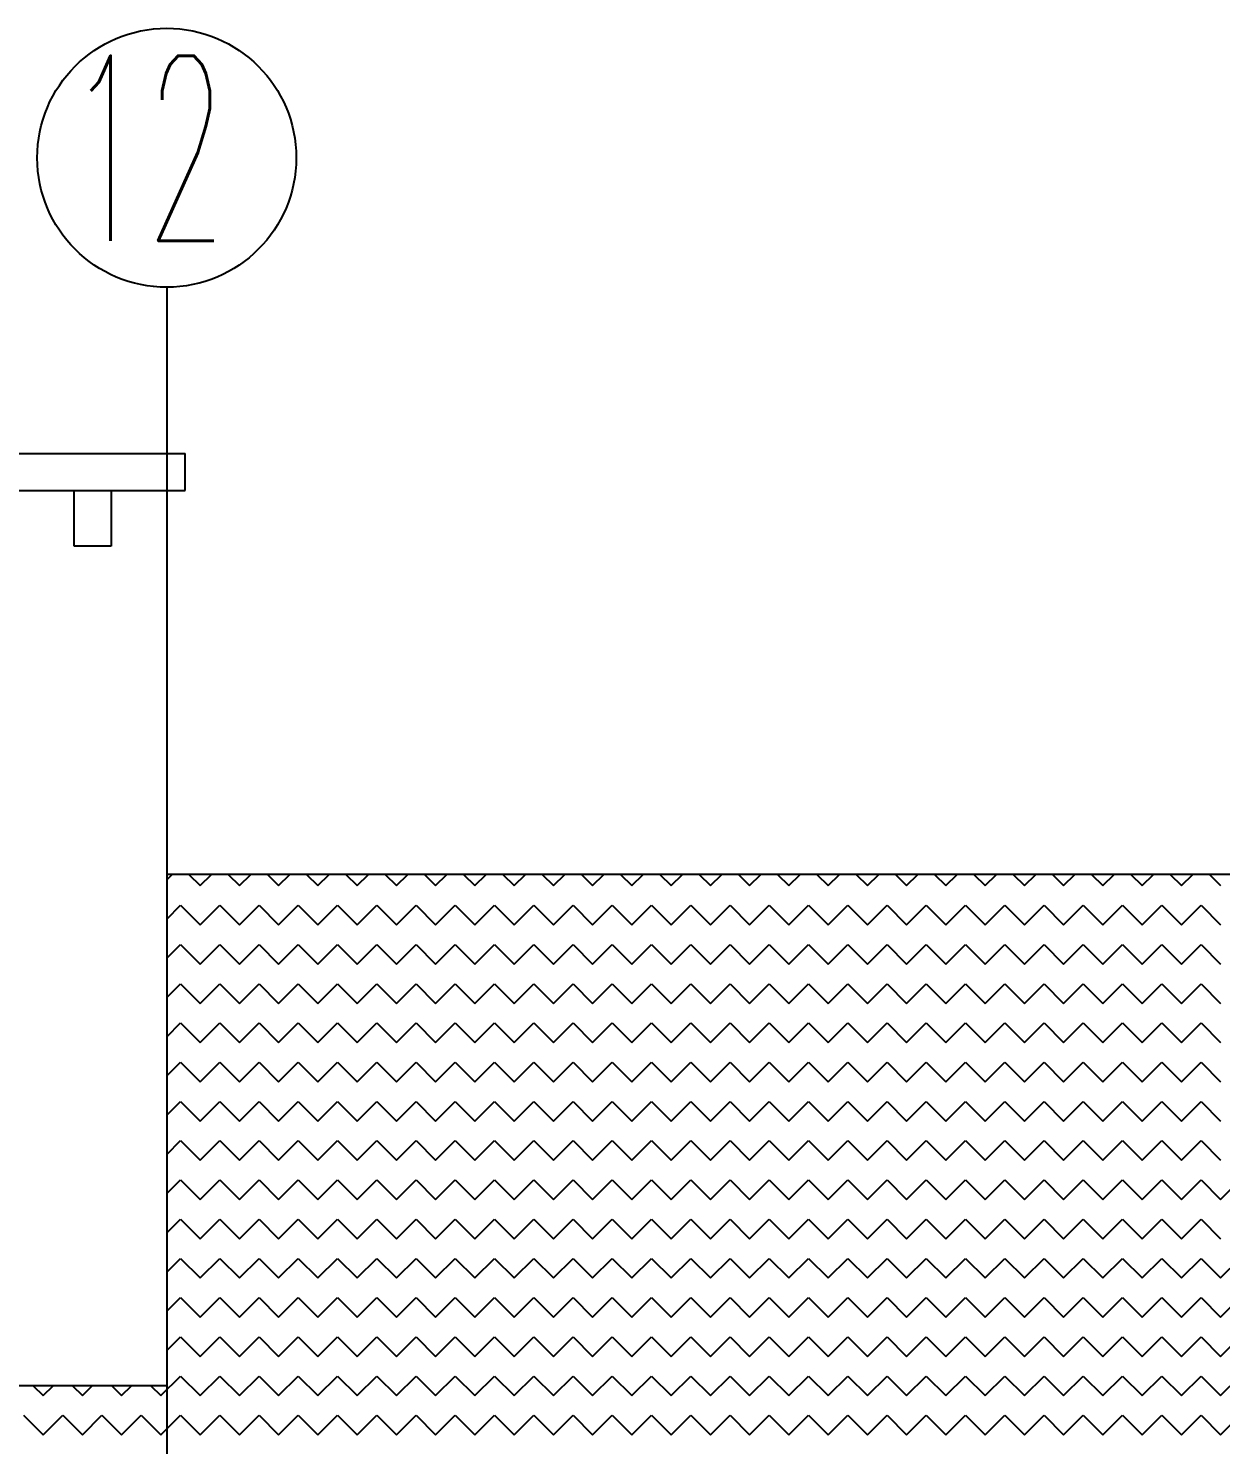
# Model space of a CAD drawing. Extents: x 78 to 306, y -397 to 18.
# Drawn here: x 279.4607 to 279.5251, y -396.3581 to -396.2816 of the extents above; entities that cross this region are included whole.
import ezdxf

# ---------------------------------------------------------------- set-up
doc = ezdxf.new("R2010")
doc.units = 0
doc.header["$LTSCALE"] = 0.5
doc.header["$MEASUREMENT"] = 0
doc.linetypes.add('DASHDOT2', pattern=[0.5, 0.25, -0.125, 0, -0.125])
for name, color, linetype in [('AKS', 5, 'DASHDOT2'), ('KAPI', 1, 'CONTINUOUS'), ('KOLON', 4, 'CONTINUOUS'), ('TARAMA', 8, 'CONTINUOUS'), ('TEFRIS', 11, 'CONTINUOUS')]:
    doc.layers.add(name, color=color, linetype=linetype)
doc.styles.add('OLCU', font='romans.shx', dxfattribs={"width": 0.6, "height": 0.125})

msp = doc.modelspace()

# ---------------------------------------------------------------- linework, layer by layer
at = {"layer": 'AKS'}
msp.add_line((279.468144, -396.29556), (279.468144, -396.94956), dxfattribs=at)
at = {"layer": 'KAPI', "ltscale": 1.4}
for p, q in [((279.459144, -396.30456), (279.469144, -396.30456)), ((279.469144, -396.30656), (279.469144, -396.30456)), ((279.459144, -396.30656), (279.469144, -396.30656)), ((279.463144, -396.30956), (279.463144, -396.30656)), ((279.465144, -396.30656), (279.465144, -396.30956)), ((279.468144, -396.30656), (279.468144, -396.35496)), ((279.465144, -396.30956), (279.463144, -396.30956)), ((279.583144, -396.32731), (279.468144, -396.32731)), ((279.468144, -396.35496), (279.460144, -396.35496))]:
    msp.add_line(p, q, dxfattribs=at)
at = {"layer": 'TARAMA', "ltscale": 1.4}
for p, q in [((279.468144, -396.327604), (279.468438, -396.32731)), ((279.469338, -396.32731), (279.469949, -396.32792)), ((279.469949, -396.32792), (279.470559, -396.32731)), ((279.47146, -396.32731), (279.47207, -396.32792)), ((279.47207, -396.32792), (279.47268, -396.32731)), ((279.473581, -396.32731), (279.474191, -396.32792)), ((279.474191, -396.32792), (279.474802, -396.32731)), ((279.475702, -396.32731), (279.476313, -396.32792)), ((279.476313, -396.32792), (279.476923, -396.32731)), ((279.477824, -396.32731), (279.478434, -396.32792)), ((279.478434, -396.32792), (279.479044, -396.32731)), ((279.479945, -396.32731), (279.480555, -396.32792)), ((279.480555, -396.32792), (279.481166, -396.32731)), ((279.482066, -396.32731), (279.482677, -396.32792)), ((279.482677, -396.32792), (279.483287, -396.32731)), ((279.484188, -396.32731), (279.484798, -396.32792)), ((279.484798, -396.32792), (279.485408, -396.32731)), ((279.486309, -396.32731), (279.486919, -396.32792)), ((279.486919, -396.32792), (279.48753, -396.32731)), ((279.48843, -396.32731), (279.489041, -396.32792)), ((279.489041, -396.32792), (279.489651, -396.32731)), ((279.490551, -396.32731), (279.491162, -396.32792)), ((279.491162, -396.32792), (279.491772, -396.32731)), ((279.492673, -396.32731), (279.493283, -396.32792)), ((279.493283, -396.32792), (279.493893, -396.32731)), ((279.494794, -396.32731), (279.495404, -396.32792)), ((279.495404, -396.32792), (279.496015, -396.32731)), ((279.496915, -396.32731), (279.497526, -396.32792)), ((279.497526, -396.32792), (279.498136, -396.32731)), ((279.499037, -396.32731), (279.499647, -396.32792)), ((279.499647, -396.32792), (279.500257, -396.32731)), ((279.501158, -396.32731), (279.501768, -396.32792)), ((279.501768, -396.32792), (279.502379, -396.32731)), ((279.503279, -396.32731), (279.50389, -396.32792)), ((279.50389, -396.32792), (279.5045, -396.32731)), ((279.505401, -396.32731), (279.506011, -396.32792)), ((279.506011, -396.32792), (279.506621, -396.32731)), ((279.507522, -396.32731), (279.508132, -396.32792)), ((279.508132, -396.32792), (279.508743, -396.32731)), ((279.509643, -396.32731), (279.510254, -396.32792)), ((279.510254, -396.32792), (279.510864, -396.32731)), ((279.511765, -396.32731), (279.512375, -396.32792)), ((279.512375, -396.32792), (279.512985, -396.32731)), ((279.513886, -396.32731), (279.514496, -396.32792)), ((279.514496, -396.32792), (279.515107, -396.32731)), ((279.516007, -396.32731), (279.516618, -396.32792)), ((279.516618, -396.32792), (279.517228, -396.32731)), ((279.518129, -396.32731), (279.518739, -396.32792)), ((279.518739, -396.32792), (279.519349, -396.32731)), ((279.52025, -396.32731), (279.52086, -396.32792)), ((279.52086, -396.32792), (279.521471, -396.32731)), ((279.522371, -396.32731), (279.522982, -396.32792)), ((279.522982, -396.32792), (279.523592, -396.32731)), ((279.524493, -396.32731), (279.525103, -396.32792)), ((279.468144, -396.329725), (279.468888, -396.328981)), ((279.468888, -396.328981), (279.469949, -396.330042)), ((279.469949, -396.330042), (279.471009, -396.328981)), ((279.471009, -396.328981), (279.47207, -396.330042)), ((279.47207, -396.330042), (279.473131, -396.328981)), ((279.473131, -396.328981), (279.474191, -396.330042)), ((279.474191, -396.330042), (279.475252, -396.328981)), ((279.475252, -396.328981), (279.476313, -396.330042)), ((279.476313, -396.330042), (279.477373, -396.328981)), ((279.477373, -396.328981), (279.478434, -396.330042)), ((279.478434, -396.330042), (279.479495, -396.328981)), ((279.479495, -396.328981), (279.480555, -396.330042)), ((279.480555, -396.330042), (279.481616, -396.328981)), ((279.481616, -396.328981), (279.482677, -396.330042)), ((279.482677, -396.330042), (279.483737, -396.328981)), ((279.483737, -396.328981), (279.484798, -396.330042)), ((279.484798, -396.330042), (279.485859, -396.328981)), ((279.485859, -396.328981), (279.486919, -396.330042)), ((279.486919, -396.330042), (279.48798, -396.328981)), ((279.48798, -396.328981), (279.489041, -396.330042)), ((279.489041, -396.330042), (279.490101, -396.328981)), ((279.490101, -396.328981), (279.491162, -396.330042)), ((279.491162, -396.330042), (279.492222, -396.328981)), ((279.492222, -396.328981), (279.493283, -396.330042)), ((279.493283, -396.330042), (279.494344, -396.328981)), ((279.494344, -396.328981), (279.495404, -396.330042)), ((279.495404, -396.330042), (279.496465, -396.328981)), ((279.496465, -396.328981), (279.497526, -396.330042)), ((279.497526, -396.330042), (279.498586, -396.328981)), ((279.498586, -396.328981), (279.499647, -396.330042)), ((279.499647, -396.330042), (279.500708, -396.328981)), ((279.500708, -396.328981), (279.501768, -396.330042)), ((279.501768, -396.330042), (279.502829, -396.328981)), ((279.502829, -396.328981), (279.50389, -396.330042)), ((279.50389, -396.330042), (279.50495, -396.328981)), ((279.50495, -396.328981), (279.506011, -396.330042)), ((279.506011, -396.330042), (279.507072, -396.328981)), ((279.507072, -396.328981), (279.508132, -396.330042)), ((279.508132, -396.330042), (279.509193, -396.328981)), ((279.509193, -396.328981), (279.510254, -396.330042)), ((279.510254, -396.330042), (279.511314, -396.328981)), ((279.511314, -396.328981), (279.512375, -396.330042)), ((279.512375, -396.330042), (279.513436, -396.328981)), ((279.513436, -396.328981), (279.514496, -396.330042)), ((279.514496, -396.330042), (279.515557, -396.328981)), ((279.515557, -396.328981), (279.516618, -396.330042)), ((279.516618, -396.330042), (279.517678, -396.328981)), ((279.517678, -396.328981), (279.518739, -396.330042)), ((279.518739, -396.330042), (279.5198, -396.328981)), ((279.5198, -396.328981), (279.52086, -396.330042)), ((279.52086, -396.330042), (279.521921, -396.328981)), ((279.521921, -396.328981), (279.522982, -396.330042)), ((279.522982, -396.330042), (279.524042, -396.328981)), ((279.524042, -396.328981), (279.525103, -396.330042)), ((279.468144, -396.331846), (279.468888, -396.331102)), ((279.468888, -396.331102), (279.469949, -396.332163)), ((279.469949, -396.332163), (279.471009, -396.331102)), ((279.471009, -396.331102), (279.47207, -396.332163)), ((279.47207, -396.332163), (279.473131, -396.331102)), ((279.473131, -396.331102), (279.474191, -396.332163)), ((279.474191, -396.332163), (279.475252, -396.331102)), ((279.475252, -396.331102), (279.476313, -396.332163)), ((279.476313, -396.332163), (279.477373, -396.331102)), ((279.477373, -396.331102), (279.478434, -396.332163)), ((279.478434, -396.332163), (279.479495, -396.331102)), ((279.479495, -396.331102), (279.480555, -396.332163)), ((279.480555, -396.332163), (279.481616, -396.331102)), ((279.481616, -396.331102), (279.482677, -396.332163)), ((279.482677, -396.332163), (279.483737, -396.331102)), ((279.483737, -396.331102), (279.484798, -396.332163)), ((279.484798, -396.332163), (279.485859, -396.331102)), ((279.485859, -396.331102), (279.486919, -396.332163)), ((279.486919, -396.332163), (279.48798, -396.331102)), ((279.48798, -396.331102), (279.489041, -396.332163)), ((279.489041, -396.332163), (279.490101, -396.331102)), ((279.490101, -396.331102), (279.491162, -396.332163)), ((279.491162, -396.332163), (279.492222, -396.331102)), ((279.492222, -396.331102), (279.493283, -396.332163)), ((279.493283, -396.332163), (279.494344, -396.331102)), ((279.494344, -396.331102), (279.495404, -396.332163)), ((279.495404, -396.332163), (279.496465, -396.331102)), ((279.496465, -396.331102), (279.497526, -396.332163)), ((279.497526, -396.332163), (279.498586, -396.331102)), ((279.498586, -396.331102), (279.499647, -396.332163)), ((279.499647, -396.332163), (279.500708, -396.331102)), ((279.500708, -396.331102), (279.501768, -396.332163)), ((279.501768, -396.332163), (279.502829, -396.331102)), ((279.502829, -396.331102), (279.50389, -396.332163)), ((279.50389, -396.332163), (279.50495, -396.331102)), ((279.50495, -396.331102), (279.506011, -396.332163)), ((279.506011, -396.332163), (279.507072, -396.331102)), ((279.507072, -396.331102), (279.508132, -396.332163)), ((279.508132, -396.332163), (279.509193, -396.331102)), ((279.509193, -396.331102), (279.510254, -396.332163)), ((279.510254, -396.332163), (279.511314, -396.331102)), ((279.511314, -396.331102), (279.512375, -396.332163)), ((279.512375, -396.332163), (279.513436, -396.331102)), ((279.513436, -396.331102), (279.514496, -396.332163)), ((279.514496, -396.332163), (279.515557, -396.331102)), ((279.515557, -396.331102), (279.516618, -396.332163)), ((279.516618, -396.332163), (279.517678, -396.331102)), ((279.517678, -396.331102), (279.518739, -396.332163)), ((279.518739, -396.332163), (279.5198, -396.331102)), ((279.5198, -396.331102), (279.52086, -396.332163)), ((279.52086, -396.332163), (279.521921, -396.331102)), ((279.521921, -396.331102), (279.522982, -396.332163)), ((279.522982, -396.332163), (279.524042, -396.331102)), ((279.524042, -396.331102), (279.525103, -396.332163)), ((279.468144, -396.333968), (279.468888, -396.333224)), ((279.468888, -396.333224), (279.469949, -396.334284)), ((279.469949, -396.334284), (279.471009, -396.333224)), ((279.471009, -396.333224), (279.47207, -396.334284)), ((279.47207, -396.334284), (279.473131, -396.333224)), ((279.473131, -396.333224), (279.474191, -396.334284)), ((279.474191, -396.334284), (279.475252, -396.333224)), ((279.475252, -396.333224), (279.476313, -396.334284)), ((279.476313, -396.334284), (279.477373, -396.333224)), ((279.477373, -396.333224), (279.478434, -396.334284)), ((279.478434, -396.334284), (279.479495, -396.333224)), ((279.479495, -396.333224), (279.480555, -396.334284)), ((279.480555, -396.334284), (279.481616, -396.333224)), ((279.481616, -396.333224), (279.482677, -396.334284)), ((279.482677, -396.334284), (279.483737, -396.333224)), ((279.483737, -396.333224), (279.484798, -396.334284)), ((279.484798, -396.334284), (279.485859, -396.333224)), ((279.485859, -396.333224), (279.486919, -396.334284)), ((279.486919, -396.334284), (279.48798, -396.333224)), ((279.48798, -396.333224), (279.489041, -396.334284)), ((279.489041, -396.334284), (279.490101, -396.333224)), ((279.490101, -396.333224), (279.491162, -396.334284)), ((279.491162, -396.334284), (279.492222, -396.333224)), ((279.492222, -396.333224), (279.493283, -396.334284)), ((279.493283, -396.334284), (279.494344, -396.333224)), ((279.494344, -396.333224), (279.495404, -396.334284)), ((279.495404, -396.334284), (279.496465, -396.333224)), ((279.496465, -396.333224), (279.497526, -396.334284)), ((279.497526, -396.334284), (279.498586, -396.333224)), ((279.498586, -396.333224), (279.499647, -396.334284)), ((279.499647, -396.334284), (279.500708, -396.333224)), ((279.500708, -396.333224), (279.501768, -396.334284)), ((279.501768, -396.334284), (279.502829, -396.333224)), ((279.502829, -396.333224), (279.50389, -396.334284)), ((279.50389, -396.334284), (279.50495, -396.333224)), ((279.50495, -396.333224), (279.506011, -396.334284)), ((279.506011, -396.334284), (279.507072, -396.333224)), ((279.507072, -396.333224), (279.508132, -396.334284)), ((279.508132, -396.334284), (279.509193, -396.333224)), ((279.509193, -396.333224), (279.510254, -396.334284)), ((279.510254, -396.334284), (279.511314, -396.333224)), ((279.511314, -396.333224), (279.512375, -396.334284)), ((279.512375, -396.334284), (279.513436, -396.333224)), ((279.513436, -396.333224), (279.514496, -396.334284)), ((279.514496, -396.334284), (279.515557, -396.333224)), ((279.515557, -396.333224), (279.516618, -396.334284)), ((279.516618, -396.334284), (279.517678, -396.333224)), ((279.517678, -396.333224), (279.518739, -396.334284)), ((279.518739, -396.334284), (279.5198, -396.333224)), ((279.5198, -396.333224), (279.52086, -396.334284)), ((279.52086, -396.334284), (279.521921, -396.333224)), ((279.521921, -396.333224), (279.522982, -396.334284)), ((279.522982, -396.334284), (279.524042, -396.333224)), ((279.524042, -396.333224), (279.525103, -396.334284)), ((279.468144, -396.336089), (279.468888, -396.335345)), ((279.468888, -396.335345), (279.469949, -396.336405)), ((279.469949, -396.336405), (279.471009, -396.335345)), ((279.471009, -396.335345), (279.47207, -396.336405)), ((279.47207, -396.336405), (279.473131, -396.335345)), ((279.473131, -396.335345), (279.474191, -396.336405)), ((279.474191, -396.336405), (279.475252, -396.335345)), ((279.475252, -396.335345), (279.476313, -396.336405)), ((279.476313, -396.336405), (279.477373, -396.335345)), ((279.477373, -396.335345), (279.478434, -396.336405)), ((279.478434, -396.336405), (279.479495, -396.335345)), ((279.479495, -396.335345), (279.480555, -396.336405)), ((279.480555, -396.336405), (279.481616, -396.335345)), ((279.481616, -396.335345), (279.482677, -396.336405)), ((279.482677, -396.336405), (279.483737, -396.335345)), ((279.483737, -396.335345), (279.484798, -396.336405)), ((279.484798, -396.336405), (279.485859, -396.335345)), ((279.485859, -396.335345), (279.486919, -396.336405)), ((279.486919, -396.336405), (279.48798, -396.335345)), ((279.48798, -396.335345), (279.489041, -396.336405)), ((279.489041, -396.336405), (279.490101, -396.335345)), ((279.490101, -396.335345), (279.491162, -396.336405)), ((279.491162, -396.336405), (279.492222, -396.335345)), ((279.492222, -396.335345), (279.493283, -396.336405)), ((279.493283, -396.336405), (279.494344, -396.335345)), ((279.494344, -396.335345), (279.495404, -396.336405)), ((279.495404, -396.336405), (279.496465, -396.335345)), ((279.496465, -396.335345), (279.497526, -396.336405)), ((279.497526, -396.336405), (279.498586, -396.335345)), ((279.498586, -396.335345), (279.499647, -396.336405)), ((279.499647, -396.336405), (279.500708, -396.335345)), ((279.500708, -396.335345), (279.501768, -396.336405)), ((279.501768, -396.336405), (279.502829, -396.335345)), ((279.502829, -396.335345), (279.50389, -396.336405)), ((279.50389, -396.336405), (279.50495, -396.335345)), ((279.50495, -396.335345), (279.506011, -396.336405)), ((279.506011, -396.336405), (279.507072, -396.335345)), ((279.507072, -396.335345), (279.508132, -396.336405)), ((279.508132, -396.336405), (279.509193, -396.335345)), ((279.509193, -396.335345), (279.510254, -396.336405)), ((279.510254, -396.336405), (279.511314, -396.335345)), ((279.511314, -396.335345), (279.512375, -396.336405)), ((279.512375, -396.336405), (279.513436, -396.335345)), ((279.513436, -396.335345), (279.514496, -396.336405)), ((279.514496, -396.336405), (279.515557, -396.335345)), ((279.515557, -396.335345), (279.516618, -396.336405)), ((279.516618, -396.336405), (279.517678, -396.335345)), ((279.517678, -396.335345), (279.518739, -396.336405)), ((279.518739, -396.336405), (279.5198, -396.335345)), ((279.5198, -396.335345), (279.52086, -396.336405)), ((279.52086, -396.336405), (279.521921, -396.335345)), ((279.521921, -396.335345), (279.522982, -396.336405)), ((279.522982, -396.336405), (279.524042, -396.335345)), ((279.524042, -396.335345), (279.525103, -396.336405)), ((279.468144, -396.33821), (279.468888, -396.337466)), ((279.468888, -396.337466), (279.469949, -396.338527)), ((279.469949, -396.338527), (279.471009, -396.337466)), ((279.471009, -396.337466), (279.47207, -396.338527)), ((279.47207, -396.338527), (279.473131, -396.337466)), ((279.473131, -396.337466), (279.474191, -396.338527)), ((279.474191, -396.338527), (279.475252, -396.337466)), ((279.475252, -396.337466), (279.476313, -396.338527)), ((279.476313, -396.338527), (279.477373, -396.337466)), ((279.477373, -396.337466), (279.478434, -396.338527)), ((279.478434, -396.338527), (279.479495, -396.337466)), ((279.479495, -396.337466), (279.480555, -396.338527)), ((279.480555, -396.338527), (279.481616, -396.337466)), ((279.481616, -396.337466), (279.482677, -396.338527)), ((279.482677, -396.338527), (279.483737, -396.337466)), ((279.483737, -396.337466), (279.484798, -396.338527)), ((279.484798, -396.338527), (279.485859, -396.337466)), ((279.485859, -396.337466), (279.486919, -396.338527)), ((279.486919, -396.338527), (279.48798, -396.337466)), ((279.48798, -396.337466), (279.489041, -396.338527)), ((279.489041, -396.338527), (279.490101, -396.337466)), ((279.490101, -396.337466), (279.491162, -396.338527)), ((279.491162, -396.338527), (279.492222, -396.337466)), ((279.492222, -396.337466), (279.493283, -396.338527)), ((279.493283, -396.338527), (279.494344, -396.337466)), ((279.494344, -396.337466), (279.495404, -396.338527)), ((279.495404, -396.338527), (279.496465, -396.337466)), ((279.496465, -396.337466), (279.497526, -396.338527)), ((279.497526, -396.338527), (279.498586, -396.337466)), ((279.498586, -396.337466), (279.499647, -396.338527)), ((279.499647, -396.338527), (279.500708, -396.337466)), ((279.500708, -396.337466), (279.501768, -396.338527)), ((279.501768, -396.338527), (279.502829, -396.337466)), ((279.502829, -396.337466), (279.50389, -396.338527)), ((279.50389, -396.338527), (279.50495, -396.337466)), ((279.50495, -396.337466), (279.506011, -396.338527)), ((279.506011, -396.338527), (279.507072, -396.337466)), ((279.507072, -396.337466), (279.508132, -396.338527)), ((279.508132, -396.338527), (279.509193, -396.337466)), ((279.509193, -396.337466), (279.510254, -396.338527)), ((279.510254, -396.338527), (279.511314, -396.337466)), ((279.511314, -396.337466), (279.512375, -396.338527)), ((279.512375, -396.338527), (279.513436, -396.337466)), ((279.513436, -396.337466), (279.514496, -396.338527)), ((279.514496, -396.338527), (279.515557, -396.337466)), ((279.515557, -396.337466), (279.516618, -396.338527)), ((279.516618, -396.338527), (279.517678, -396.337466)), ((279.517678, -396.337466), (279.518739, -396.338527)), ((279.518739, -396.338527), (279.5198, -396.337466)), ((279.5198, -396.337466), (279.52086, -396.338527)), ((279.52086, -396.338527), (279.521921, -396.337466)), ((279.521921, -396.337466), (279.522982, -396.338527)), ((279.522982, -396.338527), (279.524042, -396.337466)), ((279.524042, -396.337466), (279.525103, -396.338527)), ((279.468144, -396.340331), (279.468888, -396.339587)), ((279.468888, -396.339587), (279.469949, -396.340648)), ((279.469949, -396.340648), (279.471009, -396.339587)), ((279.471009, -396.339587), (279.47207, -396.340648)), ((279.47207, -396.340648), (279.473131, -396.339587)), ((279.473131, -396.339587), (279.474191, -396.340648)), ((279.474191, -396.340648), (279.475252, -396.339587)), ((279.475252, -396.339587), (279.476313, -396.340648)), ((279.476313, -396.340648), (279.477373, -396.339587)), ((279.477373, -396.339587), (279.478434, -396.340648)), ((279.478434, -396.340648), (279.479495, -396.339587)), ((279.479495, -396.339587), (279.480555, -396.340648)), ((279.480555, -396.340648), (279.481616, -396.339587)), ((279.481616, -396.339587), (279.482677, -396.340648)), ((279.482677, -396.340648), (279.483737, -396.339587)), ((279.483737, -396.339587), (279.484798, -396.340648)), ((279.484798, -396.340648), (279.485859, -396.339587)), ((279.485859, -396.339587), (279.486919, -396.340648)), ((279.486919, -396.340648), (279.48798, -396.339587)), ((279.48798, -396.339587), (279.489041, -396.340648)), ((279.489041, -396.340648), (279.490101, -396.339587)), ((279.490101, -396.339587), (279.491162, -396.340648)), ((279.491162, -396.340648), (279.492222, -396.339587)), ((279.492222, -396.339587), (279.493283, -396.340648)), ((279.493283, -396.340648), (279.494344, -396.339587)), ((279.494344, -396.339587), (279.495404, -396.340648)), ((279.495404, -396.340648), (279.496465, -396.339587)), ((279.496465, -396.339587), (279.497526, -396.340648)), ((279.497526, -396.340648), (279.498586, -396.339587)), ((279.498586, -396.339587), (279.499647, -396.340648)), ((279.499647, -396.340648), (279.500708, -396.339587)), ((279.500708, -396.339587), (279.501768, -396.340648)), ((279.501768, -396.340648), (279.502829, -396.339587)), ((279.502829, -396.339587), (279.50389, -396.340648)), ((279.50389, -396.340648), (279.50495, -396.339587)), ((279.50495, -396.339587), (279.506011, -396.340648)), ((279.506011, -396.340648), (279.507072, -396.339587)), ((279.507072, -396.339587), (279.508132, -396.340648)), ((279.508132, -396.340648), (279.509193, -396.339587)), ((279.509193, -396.339587), (279.510254, -396.340648)), ((279.510254, -396.340648), (279.511314, -396.339587)), ((279.511314, -396.339587), (279.512375, -396.340648)), ((279.512375, -396.340648), (279.513436, -396.339587)), ((279.513436, -396.339587), (279.514496, -396.340648)), ((279.514496, -396.340648), (279.515557, -396.339587)), ((279.515557, -396.339587), (279.516618, -396.340648)), ((279.516618, -396.340648), (279.517678, -396.339587)), ((279.517678, -396.339587), (279.518739, -396.340648)), ((279.518739, -396.340648), (279.5198, -396.339587)), ((279.5198, -396.339587), (279.52086, -396.340648)), ((279.52086, -396.340648), (279.521921, -396.339587)), ((279.521921, -396.339587), (279.522982, -396.340648)), ((279.522982, -396.340648), (279.524042, -396.339587)), ((279.524042, -396.339587), (279.525103, -396.340648)), ((279.468144, -396.342453), (279.468888, -396.341709)), ((279.468888, -396.341709), (279.469949, -396.342769)), ((279.469949, -396.342769), (279.471009, -396.341709)), ((279.471009, -396.341709), (279.47207, -396.342769)), ((279.47207, -396.342769), (279.473131, -396.341709)), ((279.473131, -396.341709), (279.474191, -396.342769)), ((279.474191, -396.342769), (279.475252, -396.341709)), ((279.475252, -396.341709), (279.476313, -396.342769)), ((279.476313, -396.342769), (279.477373, -396.341709)), ((279.477373, -396.341709), (279.478434, -396.342769)), ((279.478434, -396.342769), (279.479495, -396.341709)), ((279.479495, -396.341709), (279.480555, -396.342769)), ((279.480555, -396.342769), (279.481616, -396.341709)), ((279.481616, -396.341709), (279.482677, -396.342769)), ((279.482677, -396.342769), (279.483737, -396.341709)), ((279.483737, -396.341709), (279.484798, -396.342769)), ((279.484798, -396.342769), (279.485859, -396.341709)), ((279.485859, -396.341709), (279.486919, -396.342769)), ((279.486919, -396.342769), (279.48798, -396.341709)), ((279.48798, -396.341709), (279.489041, -396.342769)), ((279.489041, -396.342769), (279.490101, -396.341709)), ((279.490101, -396.341709), (279.491162, -396.342769)), ((279.491162, -396.342769), (279.492222, -396.341709)), ((279.492222, -396.341709), (279.493283, -396.342769)), ((279.493283, -396.342769), (279.494344, -396.341709)), ((279.494344, -396.341709), (279.495404, -396.342769)), ((279.495404, -396.342769), (279.496465, -396.341709)), ((279.496465, -396.341709), (279.497526, -396.342769)), ((279.497526, -396.342769), (279.498586, -396.341709)), ((279.498586, -396.341709), (279.499647, -396.342769)), ((279.499647, -396.342769), (279.500708, -396.341709)), ((279.500708, -396.341709), (279.501768, -396.342769)), ((279.501768, -396.342769), (279.502829, -396.341709)), ((279.502829, -396.341709), (279.50389, -396.342769)), ((279.50389, -396.342769), (279.50495, -396.341709)), ((279.50495, -396.341709), (279.506011, -396.342769)), ((279.506011, -396.342769), (279.507072, -396.341709)), ((279.507072, -396.341709), (279.508132, -396.342769)), ((279.508132, -396.342769), (279.509193, -396.341709)), ((279.509193, -396.341709), (279.510254, -396.342769)), ((279.510254, -396.342769), (279.511314, -396.341709)), ((279.511314, -396.341709), (279.512375, -396.342769)), ((279.512375, -396.342769), (279.513436, -396.341709)), ((279.513436, -396.341709), (279.514496, -396.342769)), ((279.514496, -396.342769), (279.515557, -396.341709)), ((279.515557, -396.341709), (279.516618, -396.342769)), ((279.516618, -396.342769), (279.517678, -396.341709)), ((279.517678, -396.341709), (279.518739, -396.342769)), ((279.518739, -396.342769), (279.5198, -396.341709)), ((279.5198, -396.341709), (279.52086, -396.342769)), ((279.52086, -396.342769), (279.521921, -396.341709)), ((279.521921, -396.341709), (279.522982, -396.342769)), ((279.522982, -396.342769), (279.524042, -396.341709)), ((279.524042, -396.341709), (279.525103, -396.342769)), ((279.468144, -396.344574), (279.468888, -396.34383)), ((279.468888, -396.34383), (279.469949, -396.344891)), ((279.469949, -396.344891), (279.471009, -396.34383)), ((279.471009, -396.34383), (279.47207, -396.344891)), ((279.47207, -396.344891), (279.473131, -396.34383)), ((279.473131, -396.34383), (279.474191, -396.344891)), ((279.474191, -396.344891), (279.475252, -396.34383)), ((279.475252, -396.34383), (279.476313, -396.344891)), ((279.476313, -396.344891), (279.477373, -396.34383)), ((279.477373, -396.34383), (279.478434, -396.344891)), ((279.478434, -396.344891), (279.479495, -396.34383)), ((279.479495, -396.34383), (279.480555, -396.344891)), ((279.480555, -396.344891), (279.481616, -396.34383)), ((279.481616, -396.34383), (279.482677, -396.344891)), ((279.482677, -396.344891), (279.483737, -396.34383)), ((279.483737, -396.34383), (279.484798, -396.344891)), ((279.484798, -396.344891), (279.485859, -396.34383)), ((279.485859, -396.34383), (279.486919, -396.344891)), ((279.486919, -396.344891), (279.48798, -396.34383)), ((279.48798, -396.34383), (279.489041, -396.344891)), ((279.489041, -396.344891), (279.490101, -396.34383)), ((279.490101, -396.34383), (279.491162, -396.344891)), ((279.491162, -396.344891), (279.492222, -396.34383)), ((279.492222, -396.34383), (279.493283, -396.344891)), ((279.493283, -396.344891), (279.494344, -396.34383)), ((279.494344, -396.34383), (279.495404, -396.344891)), ((279.495404, -396.344891), (279.496465, -396.34383)), ((279.496465, -396.34383), (279.497526, -396.344891)), ((279.497526, -396.344891), (279.498586, -396.34383)), ((279.498586, -396.34383), (279.499647, -396.344891)), ((279.499647, -396.344891), (279.500708, -396.34383)), ((279.500708, -396.34383), (279.501768, -396.344891)), ((279.501768, -396.344891), (279.502829, -396.34383)), ((279.502829, -396.34383), (279.50389, -396.344891)), ((279.50389, -396.344891), (279.50495, -396.34383)), ((279.50495, -396.34383), (279.506011, -396.344891)), ((279.506011, -396.344891), (279.507072, -396.34383)), ((279.507072, -396.34383), (279.508132, -396.344891)), ((279.508132, -396.344891), (279.509193, -396.34383)), ((279.509193, -396.34383), (279.510254, -396.344891)), ((279.510254, -396.344891), (279.511314, -396.34383)), ((279.511314, -396.34383), (279.512375, -396.344891)), ((279.512375, -396.344891), (279.513436, -396.34383)), ((279.513436, -396.34383), (279.514496, -396.344891)), ((279.514496, -396.344891), (279.515557, -396.34383)), ((279.515557, -396.34383), (279.516618, -396.344891)), ((279.516618, -396.344891), (279.517678, -396.34383)), ((279.517678, -396.34383), (279.518739, -396.344891)), ((279.518739, -396.344891), (279.5198, -396.34383)), ((279.5198, -396.34383), (279.52086, -396.344891)), ((279.52086, -396.344891), (279.521921, -396.34383)), ((279.521921, -396.34383), (279.522982, -396.344891)), ((279.522982, -396.344891), (279.524042, -396.34383)), ((279.524042, -396.34383), (279.525103, -396.344891)), ((279.525103, -396.344891), (279.526164, -396.34383)), ((279.468144, -396.346695), (279.468888, -396.345951)), ((279.468888, -396.345951), (279.469949, -396.347012)), ((279.469949, -396.347012), (279.471009, -396.345951)), ((279.471009, -396.345951), (279.47207, -396.347012)), ((279.47207, -396.347012), (279.473131, -396.345951)), ((279.473131, -396.345951), (279.474191, -396.347012)), ((279.474191, -396.347012), (279.475252, -396.345951)), ((279.475252, -396.345951), (279.476313, -396.347012)), ((279.476313, -396.347012), (279.477373, -396.345951)), ((279.477373, -396.345951), (279.478434, -396.347012)), ((279.478434, -396.347012), (279.479495, -396.345951)), ((279.479495, -396.345951), (279.480555, -396.347012)), ((279.480555, -396.347012), (279.481616, -396.345951)), ((279.481616, -396.345951), (279.482677, -396.347012)), ((279.482677, -396.347012), (279.483737, -396.345951)), ((279.483737, -396.345951), (279.484798, -396.347012)), ((279.484798, -396.347012), (279.485859, -396.345951)), ((279.485859, -396.345951), (279.486919, -396.347012)), ((279.486919, -396.347012), (279.48798, -396.345951)), ((279.48798, -396.345951), (279.489041, -396.347012)), ((279.489041, -396.347012), (279.490101, -396.345951)), ((279.490101, -396.345951), (279.491162, -396.347012)), ((279.491162, -396.347012), (279.492222, -396.345951)), ((279.492222, -396.345951), (279.493283, -396.347012)), ((279.493283, -396.347012), (279.494344, -396.345951)), ((279.494344, -396.345951), (279.495404, -396.347012)), ((279.495404, -396.347012), (279.496465, -396.345951)), ((279.496465, -396.345951), (279.497526, -396.347012)), ((279.497526, -396.347012), (279.498586, -396.345951)), ((279.498586, -396.345951), (279.499647, -396.347012)), ((279.499647, -396.347012), (279.500708, -396.345951)), ((279.500708, -396.345951), (279.501768, -396.347012)), ((279.501768, -396.347012), (279.502829, -396.345951)), ((279.502829, -396.345951), (279.50389, -396.347012)), ((279.50389, -396.347012), (279.50495, -396.345951)), ((279.50495, -396.345951), (279.506011, -396.347012)), ((279.506011, -396.347012), (279.507072, -396.345951)), ((279.507072, -396.345951), (279.508132, -396.347012)), ((279.508132, -396.347012), (279.509193, -396.345951)), ((279.509193, -396.345951), (279.510254, -396.347012)), ((279.510254, -396.347012), (279.511314, -396.345951)), ((279.511314, -396.345951), (279.512375, -396.347012)), ((279.512375, -396.347012), (279.513436, -396.345951)), ((279.513436, -396.345951), (279.514496, -396.347012)), ((279.514496, -396.347012), (279.515557, -396.345951)), ((279.515557, -396.345951), (279.516618, -396.347012)), ((279.516618, -396.347012), (279.517678, -396.345951)), ((279.517678, -396.345951), (279.518739, -396.347012)), ((279.518739, -396.347012), (279.5198, -396.345951)), ((279.5198, -396.345951), (279.52086, -396.347012)), ((279.52086, -396.347012), (279.521921, -396.345951)), ((279.521921, -396.345951), (279.522982, -396.347012)), ((279.522982, -396.347012), (279.524042, -396.345951)), ((279.524042, -396.345951), (279.525103, -396.347012)), ((279.468144, -396.348817), (279.468888, -396.348073)), ((279.468888, -396.348073), (279.469949, -396.349133)), ((279.469949, -396.349133), (279.471009, -396.348073)), ((279.471009, -396.348073), (279.47207, -396.349133)), ((279.47207, -396.349133), (279.473131, -396.348073)), ((279.473131, -396.348073), (279.474191, -396.349133)), ((279.474191, -396.349133), (279.475252, -396.348073)), ((279.475252, -396.348073), (279.476313, -396.349133)), ((279.476313, -396.349133), (279.477373, -396.348073)), ((279.477373, -396.348073), (279.478434, -396.349133)), ((279.478434, -396.349133), (279.479495, -396.348073)), ((279.479495, -396.348073), (279.480555, -396.349133)), ((279.480555, -396.349133), (279.481616, -396.348073)), ((279.481616, -396.348073), (279.482677, -396.349133)), ((279.482677, -396.349133), (279.483737, -396.348073)), ((279.483737, -396.348073), (279.484798, -396.349133)), ((279.484798, -396.349133), (279.485859, -396.348073)), ((279.485859, -396.348073), (279.486919, -396.349133)), ((279.486919, -396.349133), (279.48798, -396.348073)), ((279.48798, -396.348073), (279.489041, -396.349133)), ((279.489041, -396.349133), (279.490101, -396.348073)), ((279.490101, -396.348073), (279.491162, -396.349133)), ((279.491162, -396.349133), (279.492222, -396.348073)), ((279.492222, -396.348073), (279.493283, -396.349133)), ((279.493283, -396.349133), (279.494344, -396.348073)), ((279.494344, -396.348073), (279.495404, -396.349133)), ((279.495404, -396.349133), (279.496465, -396.348073)), ((279.496465, -396.348073), (279.497526, -396.349133)), ((279.497526, -396.349133), (279.498586, -396.348073)), ((279.498586, -396.348073), (279.499647, -396.349133)), ((279.499647, -396.349133), (279.500708, -396.348073)), ((279.500708, -396.348073), (279.501768, -396.349133)), ((279.501768, -396.349133), (279.502829, -396.348073)), ((279.502829, -396.348073), (279.50389, -396.349133)), ((279.50389, -396.349133), (279.50495, -396.348073)), ((279.50495, -396.348073), (279.506011, -396.349133)), ((279.506011, -396.349133), (279.507072, -396.348073)), ((279.507072, -396.348073), (279.508132, -396.349133)), ((279.508132, -396.349133), (279.509193, -396.348073)), ((279.509193, -396.348073), (279.510254, -396.349133)), ((279.510254, -396.349133), (279.511314, -396.348073)), ((279.511314, -396.348073), (279.512375, -396.349133)), ((279.512375, -396.349133), (279.513436, -396.348073)), ((279.513436, -396.348073), (279.514496, -396.349133)), ((279.514496, -396.349133), (279.515557, -396.348073)), ((279.515557, -396.348073), (279.516618, -396.349133)), ((279.516618, -396.349133), (279.517678, -396.348073)), ((279.517678, -396.348073), (279.518739, -396.349133)), ((279.518739, -396.349133), (279.5198, -396.348073)), ((279.5198, -396.348073), (279.52086, -396.349133)), ((279.52086, -396.349133), (279.521921, -396.348073)), ((279.521921, -396.348073), (279.522982, -396.349133)), ((279.522982, -396.349133), (279.524042, -396.348073)), ((279.524042, -396.348073), (279.525103, -396.349133)), ((279.525103, -396.349133), (279.526164, -396.348073)), ((279.468144, -396.350938), (279.468888, -396.350194)), ((279.468888, -396.350194), (279.469949, -396.351255)), ((279.469949, -396.351255), (279.471009, -396.350194)), ((279.471009, -396.350194), (279.47207, -396.351255)), ((279.47207, -396.351255), (279.473131, -396.350194)), ((279.473131, -396.350194), (279.474191, -396.351255)), ((279.474191, -396.351255), (279.475252, -396.350194)), ((279.475252, -396.350194), (279.476313, -396.351255)), ((279.476313, -396.351255), (279.477373, -396.350194)), ((279.477373, -396.350194), (279.478434, -396.351255)), ((279.478434, -396.351255), (279.479495, -396.350194)), ((279.479495, -396.350194), (279.480555, -396.351255)), ((279.480555, -396.351255), (279.481616, -396.350194)), ((279.481616, -396.350194), (279.482677, -396.351255)), ((279.482677, -396.351255), (279.483737, -396.350194)), ((279.483737, -396.350194), (279.484798, -396.351255)), ((279.484798, -396.351255), (279.485859, -396.350194)), ((279.485859, -396.350194), (279.486919, -396.351255)), ((279.486919, -396.351255), (279.48798, -396.350194)), ((279.48798, -396.350194), (279.489041, -396.351255)), ((279.489041, -396.351255), (279.490101, -396.350194)), ((279.490101, -396.350194), (279.491162, -396.351255)), ((279.491162, -396.351255), (279.492222, -396.350194)), ((279.492222, -396.350194), (279.493283, -396.351255)), ((279.493283, -396.351255), (279.494344, -396.350194)), ((279.494344, -396.350194), (279.495404, -396.351255)), ((279.495404, -396.351255), (279.496465, -396.350194)), ((279.496465, -396.350194), (279.497526, -396.351255)), ((279.497526, -396.351255), (279.498586, -396.350194)), ((279.498586, -396.350194), (279.499647, -396.351255)), ((279.499647, -396.351255), (279.500708, -396.350194)), ((279.500708, -396.350194), (279.501768, -396.351255)), ((279.501768, -396.351255), (279.502829, -396.350194)), ((279.502829, -396.350194), (279.50389, -396.351255)), ((279.50389, -396.351255), (279.50495, -396.350194)), ((279.50495, -396.350194), (279.506011, -396.351255)), ((279.506011, -396.351255), (279.507072, -396.350194)), ((279.507072, -396.350194), (279.508132, -396.351255)), ((279.508132, -396.351255), (279.509193, -396.350194)), ((279.509193, -396.350194), (279.510254, -396.351255)), ((279.510254, -396.351255), (279.511314, -396.350194)), ((279.511314, -396.350194), (279.512375, -396.351255)), ((279.512375, -396.351255), (279.513436, -396.350194)), ((279.513436, -396.350194), (279.514496, -396.351255)), ((279.514496, -396.351255), (279.515557, -396.350194)), ((279.515557, -396.350194), (279.516618, -396.351255)), ((279.516618, -396.351255), (279.517678, -396.350194)), ((279.517678, -396.350194), (279.518739, -396.351255)), ((279.518739, -396.351255), (279.5198, -396.350194)), ((279.5198, -396.350194), (279.52086, -396.351255)), ((279.52086, -396.351255), (279.521921, -396.350194)), ((279.521921, -396.350194), (279.522982, -396.351255)), ((279.522982, -396.351255), (279.524042, -396.350194)), ((279.524042, -396.350194), (279.525103, -396.351255)), ((279.525103, -396.351255), (279.526164, -396.350194)), ((279.468144, -396.353059), (279.468888, -396.352315)), ((279.468888, -396.352315), (279.469949, -396.353376)), ((279.469949, -396.353376), (279.471009, -396.352315)), ((279.471009, -396.352315), (279.47207, -396.353376)), ((279.47207, -396.353376), (279.473131, -396.352315)), ((279.473131, -396.352315), (279.474191, -396.353376)), ((279.474191, -396.353376), (279.475252, -396.352315)), ((279.475252, -396.352315), (279.476313, -396.353376)), ((279.476313, -396.353376), (279.477373, -396.352315)), ((279.477373, -396.352315), (279.478434, -396.353376)), ((279.478434, -396.353376), (279.479495, -396.352315)), ((279.479495, -396.352315), (279.480555, -396.353376)), ((279.480555, -396.353376), (279.481616, -396.352315)), ((279.481616, -396.352315), (279.482677, -396.353376)), ((279.482677, -396.353376), (279.483737, -396.352315)), ((279.483737, -396.352315), (279.484798, -396.353376)), ((279.484798, -396.353376), (279.485859, -396.352315)), ((279.485859, -396.352315), (279.486919, -396.353376)), ((279.486919, -396.353376), (279.48798, -396.352315)), ((279.48798, -396.352315), (279.489041, -396.353376)), ((279.489041, -396.353376), (279.490101, -396.352315)), ((279.490101, -396.352315), (279.491162, -396.353376)), ((279.491162, -396.353376), (279.492222, -396.352315)), ((279.492222, -396.352315), (279.493283, -396.353376)), ((279.493283, -396.353376), (279.494344, -396.352315)), ((279.494344, -396.352315), (279.495404, -396.353376)), ((279.495404, -396.353376), (279.496465, -396.352315)), ((279.496465, -396.352315), (279.497526, -396.353376)), ((279.497526, -396.353376), (279.498586, -396.352315)), ((279.498586, -396.352315), (279.499647, -396.353376)), ((279.499647, -396.353376), (279.500708, -396.352315)), ((279.500708, -396.352315), (279.501768, -396.353376)), ((279.501768, -396.353376), (279.502829, -396.352315)), ((279.502829, -396.352315), (279.50389, -396.353376)), ((279.50389, -396.353376), (279.50495, -396.352315)), ((279.50495, -396.352315), (279.506011, -396.353376)), ((279.506011, -396.353376), (279.507072, -396.352315)), ((279.507072, -396.352315), (279.508132, -396.353376)), ((279.508132, -396.353376), (279.509193, -396.352315)), ((279.509193, -396.352315), (279.510254, -396.353376)), ((279.510254, -396.353376), (279.511314, -396.352315)), ((279.511314, -396.352315), (279.512375, -396.353376)), ((279.512375, -396.353376), (279.513436, -396.352315)), ((279.513436, -396.352315), (279.514496, -396.353376)), ((279.514496, -396.353376), (279.515557, -396.352315)), ((279.515557, -396.352315), (279.516618, -396.353376)), ((279.516618, -396.353376), (279.517678, -396.352315)), ((279.517678, -396.352315), (279.518739, -396.353376)), ((279.518739, -396.353376), (279.5198, -396.352315)), ((279.5198, -396.352315), (279.52086, -396.353376)), ((279.52086, -396.353376), (279.521921, -396.352315)), ((279.521921, -396.352315), (279.522982, -396.353376)), ((279.522982, -396.353376), (279.524042, -396.352315)), ((279.524042, -396.352315), (279.525103, -396.353376)), ((279.525103, -396.353376), (279.526164, -396.352315)), ((279.460926, -396.35496), (279.461463, -396.355497)), ((279.461463, -396.355497), (279.462001, -396.35496)), ((279.463047, -396.35496), (279.463585, -396.355497)), ((279.463585, -396.355497), (279.464122, -396.35496)), ((279.465168, -396.35496), (279.465706, -396.355497)), ((279.465706, -396.355497), (279.466243, -396.35496)), ((279.46729, -396.35496), (279.467827, -396.355497)), ((279.467827, -396.355497), (279.468888, -396.354437)), ((279.468888, -396.354437), (279.469949, -396.355497)), ((279.469949, -396.355497), (279.471009, -396.354437)), ((279.471009, -396.354437), (279.47207, -396.355497)), ((279.47207, -396.355497), (279.473131, -396.354437)), ((279.473131, -396.354437), (279.474191, -396.355497)), ((279.474191, -396.355497), (279.475252, -396.354437)), ((279.475252, -396.354437), (279.476313, -396.355497)), ((279.476313, -396.355497), (279.477373, -396.354437)), ((279.477373, -396.354437), (279.478434, -396.355497)), ((279.478434, -396.355497), (279.479495, -396.354437)), ((279.479495, -396.354437), (279.480555, -396.355497)), ((279.480555, -396.355497), (279.481616, -396.354437)), ((279.481616, -396.354437), (279.482677, -396.355497)), ((279.482677, -396.355497), (279.483737, -396.354437)), ((279.483737, -396.354437), (279.484798, -396.355497)), ((279.484798, -396.355497), (279.485859, -396.354437)), ((279.485859, -396.354437), (279.486919, -396.355497)), ((279.486919, -396.355497), (279.48798, -396.354437)), ((279.48798, -396.354437), (279.489041, -396.355497)), ((279.489041, -396.355497), (279.490101, -396.354437)), ((279.490101, -396.354437), (279.491162, -396.355497)), ((279.491162, -396.355497), (279.492222, -396.354437)), ((279.492222, -396.354437), (279.493283, -396.355497)), ((279.493283, -396.355497), (279.494344, -396.354437)), ((279.494344, -396.354437), (279.495404, -396.355497)), ((279.495404, -396.355497), (279.496465, -396.354437)), ((279.496465, -396.354437), (279.497526, -396.355497)), ((279.497526, -396.355497), (279.498586, -396.354437)), ((279.498586, -396.354437), (279.499647, -396.355497)), ((279.499647, -396.355497), (279.500708, -396.354437)), ((279.500708, -396.354437), (279.501768, -396.355497)), ((279.501768, -396.355497), (279.502829, -396.354437)), ((279.502829, -396.354437), (279.50389, -396.355497)), ((279.50389, -396.355497), (279.50495, -396.354437)), ((279.50495, -396.354437), (279.506011, -396.355497)), ((279.506011, -396.355497), (279.507072, -396.354437)), ((279.507072, -396.354437), (279.508132, -396.355497)), ((279.508132, -396.355497), (279.509193, -396.354437)), ((279.509193, -396.354437), (279.510254, -396.355497)), ((279.510254, -396.355497), (279.511314, -396.354437)), ((279.511314, -396.354437), (279.512375, -396.355497)), ((279.512375, -396.355497), (279.513436, -396.354437)), ((279.513436, -396.354437), (279.514496, -396.355497)), ((279.514496, -396.355497), (279.515557, -396.354437)), ((279.515557, -396.354437), (279.516618, -396.355497)), ((279.516618, -396.355497), (279.517678, -396.354437)), ((279.517678, -396.354437), (279.518739, -396.355497)), ((279.518739, -396.355497), (279.5198, -396.354437)), ((279.5198, -396.354437), (279.52086, -396.355497)), ((279.52086, -396.355497), (279.521921, -396.354437)), ((279.521921, -396.354437), (279.522982, -396.355497)), ((279.522982, -396.355497), (279.524042, -396.354437)), ((279.524042, -396.354437), (279.525103, -396.355497)), ((279.525103, -396.355497), (279.526164, -396.354437)), ((279.460403, -396.356558), (279.461463, -396.357619)), ((279.461463, -396.357619), (279.462524, -396.356558)), ((279.462524, -396.356558), (279.463585, -396.357619)), ((279.463585, -396.357619), (279.464645, -396.356558)), ((279.464645, -396.356558), (279.465706, -396.357619)), ((279.465706, -396.357619), (279.466767, -396.356558)), ((279.466767, -396.356558), (279.467827, -396.357619)), ((279.467827, -396.357619), (279.468888, -396.356558)), ((279.468888, -396.356558), (279.469949, -396.357619)), ((279.469949, -396.357619), (279.471009, -396.356558)), ((279.471009, -396.356558), (279.47207, -396.357619)), ((279.47207, -396.357619), (279.473131, -396.356558)), ((279.473131, -396.356558), (279.474191, -396.357619)), ((279.474191, -396.357619), (279.475252, -396.356558)), ((279.475252, -396.356558), (279.476313, -396.357619)), ((279.476313, -396.357619), (279.477373, -396.356558)), ((279.477373, -396.356558), (279.478434, -396.357619)), ((279.478434, -396.357619), (279.479495, -396.356558)), ((279.479495, -396.356558), (279.480555, -396.357619)), ((279.480555, -396.357619), (279.481616, -396.356558)), ((279.481616, -396.356558), (279.482677, -396.357619)), ((279.482677, -396.357619), (279.483737, -396.356558)), ((279.483737, -396.356558), (279.484798, -396.357619)), ((279.484798, -396.357619), (279.485859, -396.356558)), ((279.485859, -396.356558), (279.486919, -396.357619)), ((279.486919, -396.357619), (279.48798, -396.356558)), ((279.48798, -396.356558), (279.489041, -396.357619)), ((279.489041, -396.357619), (279.490101, -396.356558)), ((279.490101, -396.356558), (279.491162, -396.357619)), ((279.491162, -396.357619), (279.492222, -396.356558)), ((279.492222, -396.356558), (279.493283, -396.357619)), ((279.493283, -396.357619), (279.494344, -396.356558)), ((279.494344, -396.356558), (279.495404, -396.357619)), ((279.495404, -396.357619), (279.496465, -396.356558)), ((279.496465, -396.356558), (279.497526, -396.357619)), ((279.497526, -396.357619), (279.498586, -396.356558)), ((279.498586, -396.356558), (279.499647, -396.357619)), ((279.499647, -396.357619), (279.500708, -396.356558)), ((279.500708, -396.356558), (279.501768, -396.357619)), ((279.501768, -396.357619), (279.502829, -396.356558)), ((279.502829, -396.356558), (279.50389, -396.357619)), ((279.50389, -396.357619), (279.50495, -396.356558)), ((279.50495, -396.356558), (279.506011, -396.357619)), ((279.506011, -396.357619), (279.507072, -396.356558)), ((279.507072, -396.356558), (279.508132, -396.357619)), ((279.508132, -396.357619), (279.509193, -396.356558)), ((279.509193, -396.356558), (279.510254, -396.357619)), ((279.510254, -396.357619), (279.511314, -396.356558)), ((279.511314, -396.356558), (279.512375, -396.357619)), ((279.512375, -396.357619), (279.513436, -396.356558)), ((279.513436, -396.356558), (279.514496, -396.357619)), ((279.514496, -396.357619), (279.515557, -396.356558)), ((279.515557, -396.356558), (279.516618, -396.357619)), ((279.516618, -396.357619), (279.517678, -396.356558)), ((279.517678, -396.356558), (279.518739, -396.357619)), ((279.518739, -396.357619), (279.5198, -396.356558)), ((279.5198, -396.356558), (279.52086, -396.357619)), ((279.52086, -396.357619), (279.521921, -396.356558)), ((279.521921, -396.356558), (279.522982, -396.357619)), ((279.522982, -396.357619), (279.524042, -396.356558)), ((279.524042, -396.356558), (279.525103, -396.357619)), ((279.525103, -396.357619), (279.526164, -396.356558))]:
    msp.add_line(p, q, dxfattribs=at)
at = {"layer": 'TEFRIS'}
msp.add_circle((279.468144, -396.28856), 0.007, dxfattribs=at)

# ---------------------------------------------------------------- texts
at = {"layer": 'KOLON', "style": 'OLCU', "width": 0.5}
msp.add_text('12', height=0.01, dxfattribs=at).set_placement((279.462755, -396.293044))

doc.saveas('drawing.dxf')
